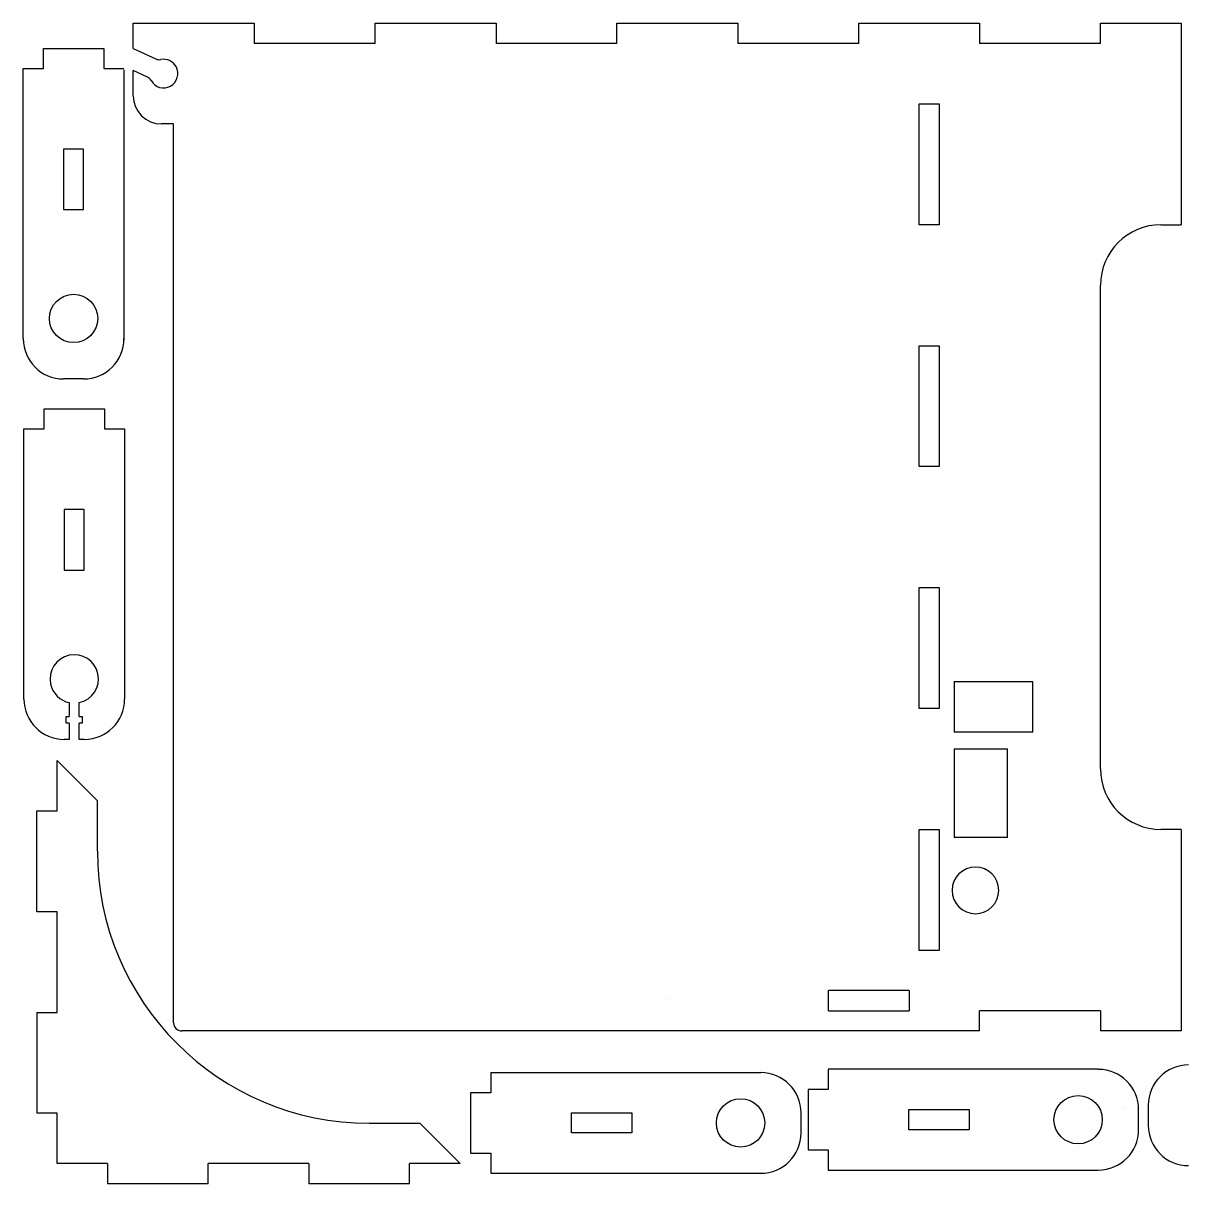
# Model space of a CAD drawing. Extents: x 4 to 593, y 4 to 293.
# Drawn here: x 3.6 to 291.4, y 5.2 to 293.1 of the extents above; entities that cross this region are included whole.
import ezdxf

# ---------------------------------------------------------------- set-up
doc = ezdxf.new("R2010")
doc.units = 0
doc.layers.add('EBENE_1', color=7, linetype='CONTINUOUS')

# ---------------------------------------------------------------- blocks, each defined once
blk = doc.blocks.new('BLOCK_2')
at = {"layer": 'EBENE_1'}
blk.add_lwpolyline([(230.96, 123.12), (225.96, 123.12)], dxfattribs=at)
blk = doc.blocks.new('BLOCK_3')
at = {"layer": 'EBENE_1'}
blk.add_lwpolyline([(225.96, 123.12), (225.96, 153.12)], dxfattribs=at)
blk = doc.blocks.new('BLOCK_4')
at = {"layer": 'EBENE_1'}
blk.add_lwpolyline([(225.96, 153.12), (230.96, 153.12)], dxfattribs=at)
blk = doc.blocks.new('BLOCK_5')
at = {"layer": 'EBENE_1'}
blk.add_lwpolyline([(230.96, 153.12), (230.96, 123.12)], dxfattribs=at)
blk = doc.blocks.new('BLOCK_6')
at = {"layer": 'EBENE_1'}
blk.add_lwpolyline([(290.96, 93.12), (290.96, 43.12)], dxfattribs=at)
blk = doc.blocks.new('BLOCK_7')
at = {"layer": 'EBENE_1'}
blk.add_lwpolyline([(290.96, 93.12), (285.96, 93.12)], dxfattribs=at)
blk = doc.blocks.new('BLOCK_8')
at = {"layer": 'EBENE_1'}
blk.add_open_spline([(270.96, 108.12), (270.96, 99.84), (277.67, 93.12), (285.96, 93.12), (285.96, 93.12), (285.96, 93.12), (285.96, 93.12)], degree=3, knots=[0, 0, 0, 0, 1, 1, 1, 2, 2, 2, 2], dxfattribs=at)
blk = doc.blocks.new('BLOCK_9')
at = {"layer": 'EBENE_1'}
blk.add_lwpolyline([(270.96, 108.12), (270.96, 228.11)], dxfattribs=at)
blk = doc.blocks.new('BLOCK_10')
at = {"layer": 'EBENE_1'}
blk.add_open_spline([(285.96, 243.11), (277.67, 243.11), (270.96, 236.4), (270.96, 228.11), (270.96, 228.11), (270.96, 228.11), (270.96, 228.11)], degree=3, knots=[0, 0, 0, 0, 1, 1, 1, 2, 2, 2, 2], dxfattribs=at)
blk = doc.blocks.new('BLOCK_11')
at = {"layer": 'EBENE_1'}
blk.add_lwpolyline([(285.96, 243.11), (290.96, 243.11)], dxfattribs=at)
blk = doc.blocks.new('BLOCK_12')
at = {"layer": 'EBENE_1'}
blk.add_lwpolyline([(290.96, 293.11), (290.96, 243.11)], dxfattribs=at)
blk = doc.blocks.new('BLOCK_13')
at = {"layer": 'EBENE_1'}
blk.add_lwpolyline([(270.96, 293.11), (290.96, 293.11)], dxfattribs=at)
blk = doc.blocks.new('BLOCK_14')
at = {"layer": 'EBENE_1'}
blk.add_lwpolyline([(270.96, 288.11), (270.96, 293.11)], dxfattribs=at)
blk = doc.blocks.new('BLOCK_15')
at = {"layer": 'EBENE_1'}
blk.add_lwpolyline([(270.96, 288.11), (240.96, 288.11)], dxfattribs=at)
blk = doc.blocks.new('BLOCK_16')
at = {"layer": 'EBENE_1'}
blk.add_lwpolyline([(240.96, 293.11), (240.96, 288.11)], dxfattribs=at)
blk = doc.blocks.new('BLOCK_17')
at = {"layer": 'EBENE_1'}
blk.add_lwpolyline([(210.96, 293.11), (240.96, 293.11)], dxfattribs=at)
blk = doc.blocks.new('BLOCK_18')
at = {"layer": 'EBENE_1'}
blk.add_lwpolyline([(210.96, 288.11), (210.96, 293.11)], dxfattribs=at)
blk = doc.blocks.new('BLOCK_19')
at = {"layer": 'EBENE_1'}
blk.add_lwpolyline([(210.96, 288.11), (180.96, 288.11)], dxfattribs=at)
blk = doc.blocks.new('BLOCK_20')
at = {"layer": 'EBENE_1'}
blk.add_lwpolyline([(180.96, 293.11), (180.96, 288.11)], dxfattribs=at)
blk = doc.blocks.new('BLOCK_21')
at = {"layer": 'EBENE_1'}
blk.add_lwpolyline([(150.97, 293.11), (180.96, 293.11)], dxfattribs=at)
blk = doc.blocks.new('BLOCK_22')
at = {"layer": 'EBENE_1'}
blk.add_lwpolyline([(150.97, 288.11), (150.97, 293.11)], dxfattribs=at)
blk = doc.blocks.new('BLOCK_23')
at = {"layer": 'EBENE_1'}
blk.add_lwpolyline([(150.97, 288.11), (120.97, 288.11)], dxfattribs=at)
blk = doc.blocks.new('BLOCK_24')
at = {"layer": 'EBENE_1'}
blk.add_lwpolyline([(120.97, 293.11), (120.97, 288.11)], dxfattribs=at)
blk = doc.blocks.new('BLOCK_25')
at = {"layer": 'EBENE_1'}
blk.add_lwpolyline([(90.97, 293.11), (120.97, 293.11)], dxfattribs=at)
blk = doc.blocks.new('BLOCK_26')
at = {"layer": 'EBENE_1'}
blk.add_lwpolyline([(90.97, 288.11), (90.97, 293.11)], dxfattribs=at)
blk = doc.blocks.new('BLOCK_27')
at = {"layer": 'EBENE_1'}
blk.add_lwpolyline([(90.97, 288.11), (60.97, 288.11)], dxfattribs=at)
blk = doc.blocks.new('BLOCK_28')
at = {"layer": 'EBENE_1'}
blk.add_lwpolyline([(60.97, 293.11), (60.97, 288.11)], dxfattribs=at)
blk = doc.blocks.new('BLOCK_29')
at = {"layer": 'EBENE_1'}
blk.add_lwpolyline([(30.97, 293.11), (60.97, 293.11)], dxfattribs=at)
blk = doc.blocks.new('BLOCK_30')
at = {"layer": 'EBENE_1'}
blk.add_lwpolyline([(30.97, 286.87), (30.97, 293.11)], dxfattribs=at)
blk = doc.blocks.new('BLOCK_31')
at = {"layer": 'EBENE_1'}
blk.add_lwpolyline([(30.97, 286.87), (36.58, 284.25)], dxfattribs=at)
blk = doc.blocks.new('BLOCK_32')
at = {"layer": 'EBENE_1'}
blk.add_open_spline([(36.58, 284.25), (36.9, 284.08), (37.46, 284.01), (37.81, 284.1)], degree=3, dxfattribs=at)
blk = doc.blocks.new('BLOCK_33')
at = {"layer": 'EBENE_1'}
blk.add_open_spline([(35.37, 278.88), (36.33, 277.17), (38.49, 276.56), (40.2, 277.51), (41.91, 278.47), (42.53, 280.63), (41.57, 282.34), (40.9, 283.64), (39.23, 284.42), (37.81, 284.1)], degree=3, knots=[0, 0, 0, 0, 1, 1, 1, 2, 2, 2, 3, 3, 3, 3], dxfattribs=at)
blk = doc.blocks.new('BLOCK_34')
at = {"layer": 'EBENE_1'}
blk.add_open_spline([(35.37, 278.88), (35.22, 279.2), (34.8, 279.59), (34.47, 279.72)], degree=3, dxfattribs=at)
blk = doc.blocks.new('BLOCK_35')
at = {"layer": 'EBENE_1'}
blk.add_lwpolyline([(34.47, 279.72), (30.97, 281.35)], dxfattribs=at)
blk = doc.blocks.new('BLOCK_36')
at = {"layer": 'EBENE_1'}
blk.add_lwpolyline([(30.97, 275.11), (30.97, 281.35)], dxfattribs=at)
blk = doc.blocks.new('BLOCK_37')
at = {"layer": 'EBENE_1'}
blk.add_open_spline([(30.97, 275.11), (30.97, 271.25), (34.11, 268.11), (37.97, 268.11), (37.97, 268.11), (37.97, 268.11), (37.97, 268.11)], degree=3, knots=[0, 0, 0, 0, 1, 1, 1, 2, 2, 2, 2], dxfattribs=at)
blk = doc.blocks.new('BLOCK_38')
at = {"layer": 'EBENE_1'}
blk.add_lwpolyline([(40.97, 268.11), (37.97, 268.11)], dxfattribs=at)
blk = doc.blocks.new('BLOCK_39')
at = {"layer": 'EBENE_1'}
blk.add_lwpolyline([(40.97, 45.12), (40.97, 268.11)], dxfattribs=at)
blk = doc.blocks.new('BLOCK_40')
at = {"layer": 'EBENE_1'}
blk.add_open_spline([(40.97, 45.12), (40.97, 44.02), (41.87, 43.12), (42.97, 43.12), (42.97, 43.12), (42.97, 43.12), (42.97, 43.12)], degree=3, knots=[0, 0, 0, 0, 1, 1, 1, 2, 2, 2, 2], dxfattribs=at)
blk = doc.blocks.new('BLOCK_41')
at = {"layer": 'EBENE_1'}
blk.add_lwpolyline([(240.96, 43.12), (42.97, 43.12)], dxfattribs=at)
blk = doc.blocks.new('BLOCK_42')
at = {"layer": 'EBENE_1'}
blk.add_lwpolyline([(240.96, 43.12), (240.96, 48.12)], dxfattribs=at)
blk = doc.blocks.new('BLOCK_43')
at = {"layer": 'EBENE_1'}
blk.add_lwpolyline([(270.96, 48.12), (240.96, 48.12)], dxfattribs=at)
blk = doc.blocks.new('BLOCK_44')
at = {"layer": 'EBENE_1'}
blk.add_lwpolyline([(270.96, 48.12), (270.96, 43.12)], dxfattribs=at)
blk = doc.blocks.new('BLOCK_45')
at = {"layer": 'EBENE_1'}
blk.add_lwpolyline([(290.96, 43.12), (270.96, 43.12)], dxfattribs=at)
blk = doc.blocks.new('BLOCK_46')
at = {"layer": 'EBENE_1'}
blk.add_lwpolyline([(223.46, 53.12), (203.46, 53.12)], dxfattribs=at)
blk = doc.blocks.new('BLOCK_47')
at = {"layer": 'EBENE_1'}
blk.add_lwpolyline([(223.46, 53.12), (223.46, 48.12)], dxfattribs=at)
blk = doc.blocks.new('BLOCK_48')
at = {"layer": 'EBENE_1'}
blk.add_lwpolyline([(203.46, 48.12), (223.46, 48.12)], dxfattribs=at)
blk = doc.blocks.new('BLOCK_49')
at = {"layer": 'EBENE_1'}
blk.add_lwpolyline([(203.46, 48.12), (203.46, 53.12)], dxfattribs=at)
blk = doc.blocks.new('BLOCK_50')
at = {"layer": 'EBENE_1'}
blk.add_lwpolyline([(225.96, 63.12), (225.96, 93.12)], dxfattribs=at)
blk = doc.blocks.new('BLOCK_51')
at = {"layer": 'EBENE_1'}
blk.add_lwpolyline([(225.96, 93.12), (230.96, 93.12)], dxfattribs=at)
blk = doc.blocks.new('BLOCK_52')
at = {"layer": 'EBENE_1'}
blk.add_lwpolyline([(230.96, 93.12), (230.96, 63.12)], dxfattribs=at)
blk = doc.blocks.new('BLOCK_53')
at = {"layer": 'EBENE_1'}
blk.add_lwpolyline([(230.96, 63.12), (225.96, 63.12)], dxfattribs=at)
blk = doc.blocks.new('BLOCK_54')
at = {"layer": 'EBENE_1'}
blk.add_lwpolyline([(225.96, 183.12), (225.96, 213.11)], dxfattribs=at)
blk = doc.blocks.new('BLOCK_55')
at = {"layer": 'EBENE_1'}
blk.add_lwpolyline([(225.96, 213.11), (230.96, 213.11)], dxfattribs=at)
blk = doc.blocks.new('BLOCK_56')
at = {"layer": 'EBENE_1'}
blk.add_lwpolyline([(230.96, 213.11), (230.96, 183.12)], dxfattribs=at)
blk = doc.blocks.new('BLOCK_57')
at = {"layer": 'EBENE_1'}
blk.add_lwpolyline([(230.96, 183.12), (225.96, 183.12)], dxfattribs=at)
blk = doc.blocks.new('BLOCK_58')
at = {"layer": 'EBENE_1'}
blk.add_lwpolyline([(230.96, 273.11), (230.96, 243.11)], dxfattribs=at)
blk = doc.blocks.new('BLOCK_59')
at = {"layer": 'EBENE_1'}
blk.add_lwpolyline([(230.96, 243.11), (225.96, 243.11)], dxfattribs=at)
blk = doc.blocks.new('BLOCK_60')
at = {"layer": 'EBENE_1'}
blk.add_lwpolyline([(225.96, 243.11), (225.96, 273.11)], dxfattribs=at)
blk = doc.blocks.new('BLOCK_61')
at = {"layer": 'EBENE_1'}
blk.add_lwpolyline([(225.96, 273.11), (230.96, 273.11)], dxfattribs=at)
blk = doc.blocks.new('BLOCK_62')
at = {"layer": 'EBENE_1'}
blk.add_lwpolyline([(234.66, 113.12), (234.66, 91.12)], dxfattribs=at)
blk = doc.blocks.new('BLOCK_63')
at = {"layer": 'EBENE_1'}
blk.add_lwpolyline([(234.66, 113.12), (247.86, 113.12)], dxfattribs=at)
blk = doc.blocks.new('BLOCK_64')
at = {"layer": 'EBENE_1'}
blk.add_lwpolyline([(247.86, 91.12), (247.86, 113.12)], dxfattribs=at)
blk = doc.blocks.new('BLOCK_65')
at = {"layer": 'EBENE_1'}
blk.add_lwpolyline([(247.86, 91.12), (234.66, 91.12)], dxfattribs=at)
blk = doc.blocks.new('BLOCK_66')
at = {"layer": 'EBENE_1'}
blk.add_lwpolyline([(234.66, 129.77), (234.66, 117.27)], dxfattribs=at)
blk = doc.blocks.new('BLOCK_67')
at = {"layer": 'EBENE_1'}
blk.add_lwpolyline([(234.66, 129.77), (254.16, 129.77)], dxfattribs=at)
blk = doc.blocks.new('BLOCK_68')
at = {"layer": 'EBENE_1'}
blk.add_lwpolyline([(254.16, 117.27), (254.16, 129.77)], dxfattribs=at)
blk = doc.blocks.new('BLOCK_69')
at = {"layer": 'EBENE_1'}
blk.add_lwpolyline([(254.16, 117.27), (234.66, 117.27)], dxfattribs=at)
blk = doc.blocks.new('BLOCK_135')
at = {"layer": 'EBENE_1'}
blk.add_lwpolyline([(24.54, 10.21), (24.54, 5.21)], dxfattribs=at)
blk = doc.blocks.new('BLOCK_136')
at = {"layer": 'EBENE_1'}
blk.add_lwpolyline([(49.54, 5.21), (24.54, 5.21)], dxfattribs=at)
blk = doc.blocks.new('BLOCK_137')
at = {"layer": 'EBENE_1'}
blk.add_lwpolyline([(49.54, 5.21), (49.54, 10.21)], dxfattribs=at)
blk = doc.blocks.new('BLOCK_138')
at = {"layer": 'EBENE_1'}
blk.add_lwpolyline([(7.04, 97.71), (12.04, 97.71)], dxfattribs=at)
blk = doc.blocks.new('BLOCK_139')
at = {"layer": 'EBENE_1'}
blk.add_lwpolyline([(7.04, 72.71), (7.04, 97.71)], dxfattribs=at)
blk = doc.blocks.new('BLOCK_140')
at = {"layer": 'EBENE_1'}
blk.add_lwpolyline([(12.04, 72.71), (7.04, 72.71)], dxfattribs=at)
blk = doc.blocks.new('BLOCK_141')
at = {"layer": 'EBENE_1'}
blk.add_lwpolyline([(7.04, 47.71), (7.04, 22.71)], dxfattribs=at)
blk = doc.blocks.new('BLOCK_142')
at = {"layer": 'EBENE_1'}
blk.add_lwpolyline([(7.04, 47.71), (12.04, 47.71)], dxfattribs=at)
blk = doc.blocks.new('BLOCK_143')
at = {"layer": 'EBENE_1'}
blk.add_lwpolyline([(12.04, 22.71), (7.04, 22.71)], dxfattribs=at)
blk = doc.blocks.new('BLOCK_144')
at = {"layer": 'EBENE_1'}
blk.add_lwpolyline([(74.53, 10.21), (74.53, 5.21)], dxfattribs=at)
blk = doc.blocks.new('BLOCK_145')
at = {"layer": 'EBENE_1'}
blk.add_lwpolyline([(99.53, 5.21), (74.53, 5.21)], dxfattribs=at)
blk = doc.blocks.new('BLOCK_146')
at = {"layer": 'EBENE_1'}
blk.add_lwpolyline([(99.53, 5.21), (99.53, 10.21)], dxfattribs=at)
blk = doc.blocks.new('BLOCK_147')
at = {"layer": 'EBENE_1'}
blk.add_lwpolyline([(12.04, 97.71), (12.04, 110.2)], dxfattribs=at)
blk = doc.blocks.new('BLOCK_148')
at = {"layer": 'EBENE_1'}
blk.add_lwpolyline([(112.03, 10.21), (99.53, 10.21)], dxfattribs=at)
blk = doc.blocks.new('BLOCK_149')
at = {"layer": 'EBENE_1'}
blk.add_lwpolyline([(24.54, 10.21), (12.04, 10.21)], dxfattribs=at)
blk = doc.blocks.new('BLOCK_150')
at = {"layer": 'EBENE_1'}
blk.add_lwpolyline([(74.53, 10.21), (49.54, 10.21)], dxfattribs=at)
blk = doc.blocks.new('BLOCK_151')
at = {"layer": 'EBENE_1'}
blk.add_lwpolyline([(12.04, 47.71), (12.04, 72.71)], dxfattribs=at)
blk = doc.blocks.new('BLOCK_152')
at = {"layer": 'EBENE_1'}
blk.add_lwpolyline([(12.04, 10.21), (12.04, 22.71)], dxfattribs=at)
blk = doc.blocks.new('BLOCK_153')
at = {"layer": 'EBENE_1'}
blk.add_lwpolyline([(12.04, 110.2), (22.04, 100.2)], dxfattribs=at)
blk = doc.blocks.new('BLOCK_154')
at = {"layer": 'EBENE_1'}
blk.add_lwpolyline([(102.03, 20.21), (112.03, 10.21)], dxfattribs=at)
blk = doc.blocks.new('BLOCK_155')
at = {"layer": 'EBENE_1'}
blk.add_lwpolyline([(89.53, 20.21), (102.03, 20.21)], dxfattribs=at)
blk = doc.blocks.new('BLOCK_156')
at = {"layer": 'EBENE_1'}
blk.add_open_spline([(22.04, 87.71), (22.04, 50.43), (52.26, 20.21), (89.53, 20.21)], degree=3, dxfattribs=at)
blk = doc.blocks.new('BLOCK_157')
at = {"layer": 'EBENE_1'}
blk.add_lwpolyline([(22.04, 87.71), (22.04, 100.2)], dxfattribs=at)
blk = doc.blocks.new('BLOCK_181')
at = {"layer": 'EBENE_1'}
blk.add_lwpolyline([(119.66, 27.81), (114.66, 27.81)], dxfattribs=at)
blk = doc.blocks.new('BLOCK_182')
at = {"layer": 'EBENE_1'}
blk.add_lwpolyline([(114.66, 27.81), (114.66, 12.81)], dxfattribs=at)
blk = doc.blocks.new('BLOCK_183')
at = {"layer": 'EBENE_1'}
blk.add_lwpolyline([(114.66, 12.81), (119.66, 12.81)], dxfattribs=at)
blk = doc.blocks.new('BLOCK_184')
at = {"layer": 'EBENE_1'}
blk.add_lwpolyline([(119.66, 12.81), (119.66, 7.81)], dxfattribs=at)
blk = doc.blocks.new('BLOCK_185')
at = {"layer": 'EBENE_1'}
blk.add_lwpolyline([(119.66, 32.81), (119.66, 27.81)], dxfattribs=at)
blk = doc.blocks.new('BLOCK_186')
at = {"layer": 'EBENE_1'}
blk.add_open_spline([(175.65, 20.31), (175.65, 16.99), (178.34, 14.31), (181.65, 14.31), (184.97, 14.31), (187.65, 16.99), (187.65, 20.31), (187.65, 23.62), (184.97, 26.31), (181.65, 26.31), (178.34, 26.31), (175.65, 23.62), (175.65, 20.31), (175.65, 20.31), (175.65, 20.31), (175.65, 20.31), (175.65, 20.31), (175.65, 20.31), (175.65, 20.31)], degree=3, knots=[0, 0, 0, 0, 1, 1, 1, 2, 2, 2, 3, 3, 3, 4, 4, 4, 5, 5, 5, 6, 6, 6, 6], dxfattribs=at)
blk = doc.blocks.new('BLOCK_187')
at = {"layer": 'EBENE_1'}
blk.add_lwpolyline([(119.66, 7.81), (186.65, 7.81)], dxfattribs=at)
blk = doc.blocks.new('BLOCK_188')
at = {"layer": 'EBENE_1'}
blk.add_open_spline([(186.65, 7.81), (192.18, 7.81), (196.65, 12.28), (196.65, 17.81), (196.65, 17.81), (196.65, 17.81), (196.65, 17.81)], degree=3, knots=[0, 0, 0, 0, 1, 1, 1, 2, 2, 2, 2], dxfattribs=at)
blk = doc.blocks.new('BLOCK_189')
at = {"layer": 'EBENE_1'}
blk.add_lwpolyline([(196.65, 17.81), (196.65, 22.81)], dxfattribs=at)
blk = doc.blocks.new('BLOCK_190')
at = {"layer": 'EBENE_1'}
blk.add_open_spline([(196.65, 22.81), (196.65, 28.33), (192.18, 32.81), (186.65, 32.81)], degree=3, dxfattribs=at)
blk = doc.blocks.new('BLOCK_191')
at = {"layer": 'EBENE_1'}
blk.add_lwpolyline([(154.66, 22.81), (154.66, 17.81)], dxfattribs=at)
blk = doc.blocks.new('BLOCK_192')
at = {"layer": 'EBENE_1'}
blk.add_lwpolyline([(139.66, 22.81), (154.66, 22.81)], dxfattribs=at)
blk = doc.blocks.new('BLOCK_193')
at = {"layer": 'EBENE_1'}
blk.add_lwpolyline([(139.66, 17.81), (139.66, 22.81)], dxfattribs=at)
blk = doc.blocks.new('BLOCK_194')
at = {"layer": 'EBENE_1'}
blk.add_lwpolyline([(154.66, 17.81), (139.66, 17.81)], dxfattribs=at)
blk = doc.blocks.new('BLOCK_195')
at = {"layer": 'EBENE_1'}
blk.add_lwpolyline([(119.66, 32.81), (186.65, 32.81)], dxfattribs=at)
blk = doc.blocks.new('BLOCK_196')
at = {"layer": 'EBENE_1'}
blk.add_lwpolyline([(203.42, 28.6), (198.42, 28.6)], dxfattribs=at)
blk = doc.blocks.new('BLOCK_197')
at = {"layer": 'EBENE_1'}
blk.add_lwpolyline([(198.42, 28.6), (198.42, 13.61)], dxfattribs=at)
blk = doc.blocks.new('BLOCK_198')
at = {"layer": 'EBENE_1'}
blk.add_lwpolyline([(198.42, 13.61), (203.42, 13.61)], dxfattribs=at)
blk = doc.blocks.new('BLOCK_199')
at = {"layer": 'EBENE_1'}
blk.add_lwpolyline([(203.42, 13.61), (203.42, 8.61)], dxfattribs=at)
blk = doc.blocks.new('BLOCK_200')
at = {"layer": 'EBENE_1'}
blk.add_lwpolyline([(203.42, 33.6), (203.42, 28.6)], dxfattribs=at)
blk = doc.blocks.new('BLOCK_201')
at = {"layer": 'EBENE_1'}
blk.add_open_spline([(259.41, 21.1), (259.41, 17.79), (262.1, 15.11), (265.41, 15.11), (268.73, 15.11), (271.41, 17.79), (271.41, 21.1), (271.41, 24.42), (268.73, 27.1), (265.41, 27.1), (262.1, 27.1), (259.41, 24.42), (259.41, 21.1), (259.41, 21.1), (259.41, 21.1), (259.41, 21.1), (259.41, 21.1), (259.41, 21.1), (259.41, 21.1)], degree=3, knots=[0, 0, 0, 0, 1, 1, 1, 2, 2, 2, 3, 3, 3, 4, 4, 4, 5, 5, 5, 6, 6, 6, 6], dxfattribs=at)
blk = doc.blocks.new('BLOCK_202')
at = {"layer": 'EBENE_1'}
blk.add_lwpolyline([(203.42, 8.61), (270.41, 8.61)], dxfattribs=at)
blk = doc.blocks.new('BLOCK_203')
at = {"layer": 'EBENE_1'}
blk.add_open_spline([(270.41, 8.61), (275.94, 8.61), (280.41, 13.08), (280.41, 18.61), (280.41, 18.61), (280.41, 18.61), (280.41, 18.61)], degree=3, knots=[0, 0, 0, 0, 1, 1, 1, 2, 2, 2, 2], dxfattribs=at)
blk = doc.blocks.new('BLOCK_204')
at = {"layer": 'EBENE_1'}
blk.add_lwpolyline([(280.41, 18.6), (280.41, 23.6)], dxfattribs=at)
blk = doc.blocks.new('BLOCK_205')
at = {"layer": 'EBENE_1'}
blk.add_open_spline([(280.41, 23.6), (280.41, 29.13), (275.94, 33.6), (270.41, 33.6)], degree=3, dxfattribs=at)
blk = doc.blocks.new('BLOCK_206')
at = {"layer": 'EBENE_1'}
blk.add_lwpolyline([(238.41, 23.6), (238.41, 18.6)], dxfattribs=at)
blk = doc.blocks.new('BLOCK_207')
at = {"layer": 'EBENE_1'}
blk.add_lwpolyline([(223.42, 23.6), (238.41, 23.6)], dxfattribs=at)
blk = doc.blocks.new('BLOCK_208')
at = {"layer": 'EBENE_1'}
blk.add_lwpolyline([(223.42, 18.6), (223.42, 23.6)], dxfattribs=at)
blk = doc.blocks.new('BLOCK_209')
at = {"layer": 'EBENE_1'}
blk.add_lwpolyline([(238.41, 18.6), (223.42, 18.6)], dxfattribs=at)
blk = doc.blocks.new('BLOCK_210')
at = {"layer": 'EBENE_1'}
blk.add_lwpolyline([(203.42, 33.75), (270.41, 33.75)], dxfattribs=at)
blk = doc.blocks.new('BLOCK_218')
at = {"layer": 'EBENE_1'}
blk.add_open_spline([(292.8, 34.71), (287.28, 34.71), (282.8, 30.23), (282.8, 24.71), (282.8, 24.71), (282.8, 24.71), (282.8, 24.71)], degree=3, knots=[0, 0, 0, 0, 1, 1, 1, 2, 2, 2, 2], dxfattribs=at)
blk = doc.blocks.new('BLOCK_219')
at = {"layer": 'EBENE_1'}
blk.add_lwpolyline([(282.8, 24.71), (282.8, 19.71)], dxfattribs=at)
blk = doc.blocks.new('BLOCK_220')
at = {"layer": 'EBENE_1'}
blk.add_open_spline([(282.8, 19.71), (282.8, 14.19), (287.28, 9.71), (292.8, 9.71)], degree=3, dxfattribs=at)
blk = doc.blocks.new('BLOCK_252')
at = {"layer": 'EBENE_1'}
blk.add_lwpolyline([(8.81, 192.45), (8.81, 197.45)], dxfattribs=at)
blk = doc.blocks.new('BLOCK_253')
at = {"layer": 'EBENE_1'}
blk.add_lwpolyline([(8.81, 197.45), (23.81, 197.45)], dxfattribs=at)
blk = doc.blocks.new('BLOCK_254')
at = {"layer": 'EBENE_1'}
blk.add_lwpolyline([(23.81, 197.45), (23.81, 192.45)], dxfattribs=at)
blk = doc.blocks.new('BLOCK_255')
at = {"layer": 'EBENE_1'}
blk.add_lwpolyline([(23.81, 192.45), (28.81, 192.45)], dxfattribs=at)
blk = doc.blocks.new('BLOCK_256')
at = {"layer": 'EBENE_1'}
blk.add_lwpolyline([(3.81, 192.45), (8.81, 192.45)], dxfattribs=at)
blk = doc.blocks.new('BLOCK_257')
at = {"layer": 'EBENE_1'}
blk.add_lwpolyline([(28.81, 192.45), (28.81, 125.46)], dxfattribs=at)
blk = doc.blocks.new('BLOCK_258')
at = {"layer": 'EBENE_1'}
blk.add_open_spline([(18.81, 115.46), (24.33, 115.46), (28.81, 119.93), (28.81, 125.46), (28.81, 125.46), (28.81, 125.46), (28.81, 125.46)], degree=3, knots=[0, 0, 0, 0, 1, 1, 1, 2, 2, 2, 2], dxfattribs=at)
blk = doc.blocks.new('BLOCK_259')
at = {"layer": 'EBENE_1'}
blk.add_lwpolyline([(3.81, 125.46), (3.81, 192.45)], dxfattribs=at)
blk = doc.blocks.new('BLOCK_260')
at = {"layer": 'EBENE_1'}
blk.add_open_spline([(3.81, 125.46), (3.81, 119.93), (8.29, 115.46), (13.81, 115.46), (13.81, 115.46), (13.81, 115.46), (13.81, 115.46)], degree=3, knots=[0, 0, 0, 0, 1, 1, 1, 2, 2, 2, 2], dxfattribs=at)
blk = doc.blocks.new('BLOCK_261')
at = {"layer": 'EBENE_1'}
blk.add_lwpolyline([(13.81, 172.45), (13.81, 157.45)], dxfattribs=at)
blk = doc.blocks.new('BLOCK_262')
at = {"layer": 'EBENE_1'}
blk.add_lwpolyline([(18.81, 172.45), (13.81, 172.45)], dxfattribs=at)
blk = doc.blocks.new('BLOCK_263')
at = {"layer": 'EBENE_1'}
blk.add_lwpolyline([(13.81, 157.45), (18.81, 157.45)], dxfattribs=at)
blk = doc.blocks.new('BLOCK_264')
at = {"layer": 'EBENE_1'}
blk.add_lwpolyline([(18.81, 157.45), (18.81, 172.45)], dxfattribs=at)
blk = doc.blocks.new('BLOCK_265')
at = {"layer": 'EBENE_1'}
blk.add_lwpolyline([(18.81, 115.46), (17.56, 115.46)], dxfattribs=at)
blk = doc.blocks.new('BLOCK_266')
at = {"layer": 'EBENE_1'}
blk.add_lwpolyline([(15.06, 115.46), (13.81, 115.46)], dxfattribs=at)
blk = doc.blocks.new('BLOCK_267')
at = {"layer": 'EBENE_1'}
blk.add_open_spline([(17.56, 124.59), (20.8, 125.28), (22.87, 128.46), (22.18, 131.7), (21.49, 134.95), (18.3, 137.01), (15.06, 136.32), (11.82, 135.63), (9.75, 132.45), (10.44, 129.2), (10.81, 127.01), (12.87, 124.96), (15.06, 124.59)], degree=3, knots=[0, 0, 0, 0, 1, 1, 1, 2, 2, 2, 3, 3, 3, 4, 4, 4, 4], dxfattribs=at)
blk = doc.blocks.new('BLOCK_268')
at = {"layer": 'EBENE_1'}
blk.add_lwpolyline([(17.56, 115.46), (17.56, 119.46)], dxfattribs=at)
blk = doc.blocks.new('BLOCK_269')
at = {"layer": 'EBENE_1'}
blk.add_lwpolyline([(17.56, 121.16), (17.56, 124.59)], dxfattribs=at)
blk = doc.blocks.new('BLOCK_270')
at = {"layer": 'EBENE_1'}
blk.add_lwpolyline([(15.06, 119.46), (15.06, 115.46)], dxfattribs=at)
blk = doc.blocks.new('BLOCK_271')
at = {"layer": 'EBENE_1'}
blk.add_lwpolyline([(15.06, 124.59), (15.06, 121.16)], dxfattribs=at)
blk = doc.blocks.new('BLOCK_272')
at = {"layer": 'EBENE_1'}
blk.add_lwpolyline([(17.56, 121.16), (18.31, 121.16)], dxfattribs=at)
blk = doc.blocks.new('BLOCK_273')
at = {"layer": 'EBENE_1'}
blk.add_lwpolyline([(18.31, 121.16), (18.31, 119.46)], dxfattribs=at)
blk = doc.blocks.new('BLOCK_274')
at = {"layer": 'EBENE_1'}
blk.add_lwpolyline([(18.31, 119.46), (17.56, 119.46)], dxfattribs=at)
blk = doc.blocks.new('BLOCK_275')
at = {"layer": 'EBENE_1'}
blk.add_lwpolyline([(15.06, 119.46), (14.31, 119.46)], dxfattribs=at)
blk = doc.blocks.new('BLOCK_276')
at = {"layer": 'EBENE_1'}
blk.add_lwpolyline([(14.31, 119.46), (14.31, 121.16)], dxfattribs=at)
blk = doc.blocks.new('BLOCK_277')
at = {"layer": 'EBENE_1'}
blk.add_lwpolyline([(14.31, 121.16), (15.06, 121.16)], dxfattribs=at)
blk = doc.blocks.new('BLOCK_278')
at = {"layer": 'EBENE_1'}
blk.add_lwpolyline([(8.65, 281.86), (8.65, 286.86)], dxfattribs=at)
blk = doc.blocks.new('BLOCK_279')
at = {"layer": 'EBENE_1'}
blk.add_lwpolyline([(8.65, 286.86), (23.64, 286.86)], dxfattribs=at)
blk = doc.blocks.new('BLOCK_280')
at = {"layer": 'EBENE_1'}
blk.add_lwpolyline([(23.64, 286.86), (23.64, 281.86)], dxfattribs=at)
blk = doc.blocks.new('BLOCK_281')
at = {"layer": 'EBENE_1'}
blk.add_lwpolyline([(23.64, 281.86), (28.64, 281.86)], dxfattribs=at)
blk = doc.blocks.new('BLOCK_282')
at = {"layer": 'EBENE_1'}
blk.add_lwpolyline([(3.65, 281.86), (8.65, 281.86)], dxfattribs=at)
blk = doc.blocks.new('BLOCK_283')
at = {"layer": 'EBENE_1'}
blk.add_open_spline([(16.15, 225.87), (12.83, 225.87), (10.15, 223.18), (10.15, 219.87), (10.15, 216.55), (12.83, 213.87), (16.15, 213.87), (19.46, 213.87), (22.14, 216.55), (22.14, 219.87), (22.14, 223.18), (19.46, 225.87), (16.15, 225.87), (16.15, 225.87), (16.15, 225.87), (16.15, 225.87), (16.15, 225.87), (16.15, 225.87), (16.15, 225.87)], degree=3, knots=[0, 0, 0, 0, 1, 1, 1, 2, 2, 2, 3, 3, 3, 4, 4, 4, 5, 5, 5, 6, 6, 6, 6], dxfattribs=at)
blk = doc.blocks.new('BLOCK_284')
at = {"layer": 'EBENE_1'}
blk.add_open_spline([(18.64, 204.87), (24.17, 204.87), (28.64, 209.34), (28.64, 214.87), (28.64, 214.87), (28.64, 214.87), (28.64, 214.87)], degree=3, knots=[0, 0, 0, 0, 1, 1, 1, 2, 2, 2, 2], dxfattribs=at)
blk = doc.blocks.new('BLOCK_285')
at = {"layer": 'EBENE_1'}
blk.add_lwpolyline([(3.65, 214.87), (3.65, 281.86)], dxfattribs=at)
blk = doc.blocks.new('BLOCK_286')
at = {"layer": 'EBENE_1'}
blk.add_lwpolyline([(18.64, 204.87), (13.64, 204.87)], dxfattribs=at)
blk = doc.blocks.new('BLOCK_287')
at = {"layer": 'EBENE_1'}
blk.add_open_spline([(3.65, 214.87), (3.65, 209.34), (8.12, 204.87), (13.64, 204.87), (13.64, 204.87), (13.64, 204.87), (13.64, 204.87)], degree=3, knots=[0, 0, 0, 0, 1, 1, 1, 2, 2, 2, 2], dxfattribs=at)
blk = doc.blocks.new('BLOCK_288')
at = {"layer": 'EBENE_1'}
blk.add_lwpolyline([(13.64, 246.87), (18.64, 246.87)], dxfattribs=at)
blk = doc.blocks.new('BLOCK_289')
at = {"layer": 'EBENE_1'}
blk.add_lwpolyline([(13.64, 261.86), (13.64, 246.87)], dxfattribs=at)
blk = doc.blocks.new('BLOCK_290')
at = {"layer": 'EBENE_1'}
blk.add_lwpolyline([(18.64, 261.86), (13.64, 261.86)], dxfattribs=at)
blk = doc.blocks.new('BLOCK_291')
at = {"layer": 'EBENE_1'}
blk.add_lwpolyline([(18.64, 246.87), (18.64, 261.86)], dxfattribs=at)
blk = doc.blocks.new('BLOCK_292')
at = {"layer": 'EBENE_1'}
blk.add_lwpolyline([(28.69, 214.51), (28.69, 281.51)], dxfattribs=at)

msp = doc.modelspace()

# ---------------------------------------------------------------- linework, layer by layer
at = {"layer": 'EBENE_1'}
for points in [[(163.15, 50.9), (163.15, 50.9)], [(276.85, 24.19), (276.85, 24.19)]]:
    msp.add_lwpolyline(points, dxfattribs=at)
msp.add_open_spline([(239.93, 83.79), (243.13, 83.79), (245.72, 81.2), (245.72, 78), (245.72, 74.8), (243.13, 72.21), (239.93, 72.21), (236.73, 72.21), (234.14, 74.8), (234.14, 78), (234.14, 81.2), (236.73, 83.79), (239.93, 83.79)], degree=3, knots=[0, 0, 0, 0, 1, 1, 1, 2, 2, 2, 3, 3, 3, 4, 4, 4, 4], dxfattribs=at)

# ---------------------------------------------------------------- block references
for name in ['BLOCK_29', 'BLOCK_30', 'BLOCK_28', 'BLOCK_25', 'BLOCK_26', 'BLOCK_24', 'BLOCK_21', 'BLOCK_22', 'BLOCK_20', 'BLOCK_17', 'BLOCK_18', 'BLOCK_16', 'BLOCK_13', 'BLOCK_14', 'BLOCK_12', 'BLOCK_27', 'BLOCK_23', 'BLOCK_19', 'BLOCK_15', 'BLOCK_278', 'BLOCK_279', 'BLOCK_280', 'BLOCK_31', 'BLOCK_33', 'BLOCK_32', 'BLOCK_282', 'BLOCK_285', 'BLOCK_281', 'BLOCK_292', 'BLOCK_35', 'BLOCK_36', 'BLOCK_34', 'BLOCK_37', 'BLOCK_60', 'BLOCK_61', 'BLOCK_58', 'BLOCK_38', 'BLOCK_39', 'BLOCK_289', 'BLOCK_290', 'BLOCK_291', 'BLOCK_288', 'BLOCK_59', 'BLOCK_10', 'BLOCK_11', 'BLOCK_9', 'BLOCK_283', 'BLOCK_287', 'BLOCK_284', 'BLOCK_54', 'BLOCK_55', 'BLOCK_56', 'BLOCK_286', 'BLOCK_252', 'BLOCK_253', 'BLOCK_254', 'BLOCK_256', 'BLOCK_259', 'BLOCK_255', 'BLOCK_257', 'BLOCK_57', 'BLOCK_261', 'BLOCK_262', 'BLOCK_264', 'BLOCK_263', 'BLOCK_3', 'BLOCK_4', 'BLOCK_5', 'BLOCK_267', 'BLOCK_66', 'BLOCK_67', 'BLOCK_68', 'BLOCK_260', 'BLOCK_271', 'BLOCK_269', 'BLOCK_258', 'BLOCK_276', 'BLOCK_277', 'BLOCK_272', 'BLOCK_273', 'BLOCK_2', 'BLOCK_275', 'BLOCK_270', 'BLOCK_268', 'BLOCK_274', 'BLOCK_266', 'BLOCK_265', 'BLOCK_69', 'BLOCK_62', 'BLOCK_63', 'BLOCK_64', 'BLOCK_147', 'BLOCK_153', 'BLOCK_8', 'BLOCK_157', 'BLOCK_138', 'BLOCK_139', 'BLOCK_50', 'BLOCK_51', 'BLOCK_52', 'BLOCK_7', 'BLOCK_6', 'BLOCK_65', 'BLOCK_156', 'BLOCK_140', 'BLOCK_151', 'BLOCK_53', 'BLOCK_46', 'BLOCK_49', 'BLOCK_47', 'BLOCK_141', 'BLOCK_142', 'BLOCK_48', 'BLOCK_42', 'BLOCK_43', 'BLOCK_44', 'BLOCK_40', 'BLOCK_41', 'BLOCK_45', 'BLOCK_218', 'BLOCK_185', 'BLOCK_195', 'BLOCK_190', 'BLOCK_210', 'BLOCK_200', 'BLOCK_205', 'BLOCK_181', 'BLOCK_182', 'BLOCK_186', 'BLOCK_196', 'BLOCK_197', 'BLOCK_201', 'BLOCK_207', 'BLOCK_208', 'BLOCK_206', 'BLOCK_204', 'BLOCK_219', 'BLOCK_143', 'BLOCK_152', 'BLOCK_155', 'BLOCK_154', 'BLOCK_192', 'BLOCK_193', 'BLOCK_191', 'BLOCK_189', 'BLOCK_194', 'BLOCK_188', 'BLOCK_209', 'BLOCK_203', 'BLOCK_220', 'BLOCK_183', 'BLOCK_184', 'BLOCK_198', 'BLOCK_199', 'BLOCK_149', 'BLOCK_135', 'BLOCK_137', 'BLOCK_150', 'BLOCK_144', 'BLOCK_146', 'BLOCK_148', 'BLOCK_187', 'BLOCK_202', 'BLOCK_136', 'BLOCK_145']:
    msp.add_blockref(name, (0, 0), dxfattribs=at)

doc.saveas('drawing.dxf')
